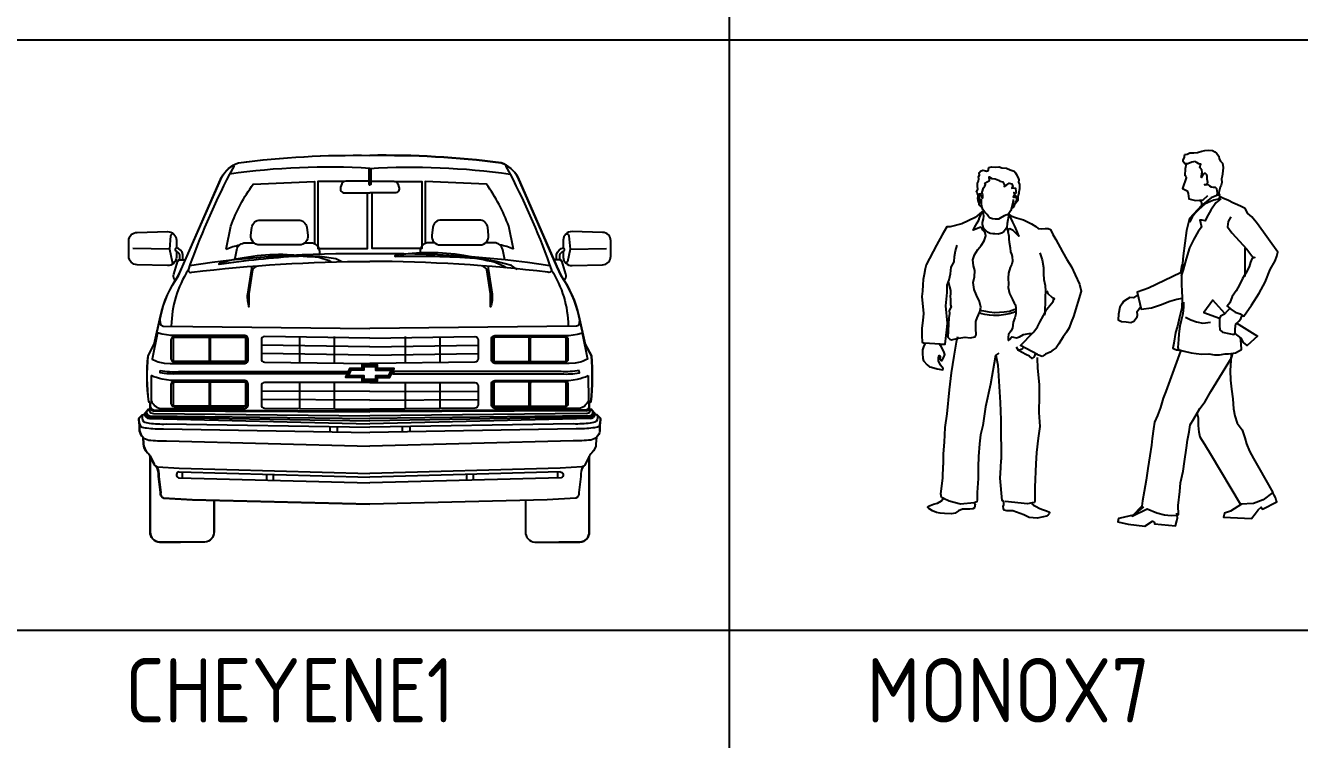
# Model space of a CAD drawing. Header units: millimetres. Extents: x 2198.5 to 2287.8, y 1208.8 to 1298.1.
# Drawn here: x 2272.46 to 2278.4, y 1261.18 to 1264.51 of the extents above; entities that cross this region are included whole.
import ezdxf

# ---------------------------------------------------------------- set-up
doc = ezdxf.new("R2010")
doc.units = ezdxf.units.MM
for name, color, linetype in [('2', 7, 'Continuous'), ('AUTO', 150, 'Continuous'), ('ESCALAS', 204, 'Continuous')]:
    doc.layers.add(name, color=color, linetype=linetype)
doc.styles.add('ARCHQUICK', font='ARCHQUIK.SHX')

# ---------------------------------------------------------------- blocks, each defined once
blk = doc.blocks.new('CHEYENE1')
at = {"layer": 'AUTO'}
for p, q in [((0.8432, 0.9591), (0.8432, 0.8378)), ((1.0046, 0.9591), (1.0046, 0.8358)), ((1.3354, 0.9591), (1.3354, 0.8358)), ((1.4968, 0.9591), (1.4968, 0.8378)), ((1.17, 0.911), (0.6649, 0.919)), ((1.17, 0.911), (1.675, 0.919)), ((1.17, 0.872), (0.6649, 0.88)), ((1.17, 0.872), (1.675, 0.88)), ((0.8432, 0.744), (0.8432, 0.6234)), ((1.0046, 0.744), (1.0046, 0.6218)), ((1.3354, 0.744), (1.3354, 0.6218)), ((1.4968, 0.744), (1.4968, 0.6234)), ((1.17, 0.7025), (0.6649, 0.704)), ((1.17, 0.6615), (0.6649, 0.665)), ((1.17, 0.7025), (1.675, 0.704)), ((1.17, 0.6615), (1.675, 0.665)), ((0.9839, 0.5393), (0.9839, 0.5151)), ((1.0186, 0.5388), (1.0186, 0.5145)), ((1.3214, 0.5388), (1.3214, 0.5145)), ((1.3561, 0.5393), (1.3561, 0.5151)), ((0.2962, 0.3276), (0.2962, 0.3005)), ((0.6888, 0.3167), (0.6888, 0.2895)), ((0.7192, 0.3158), (0.7192, 0.2887)), ((1.6208, 0.3158), (1.6208, 0.2887)), ((1.6511, 0.3167), (1.6511, 0.2895)), ((2.0438, 0.3276), (2.0438, 0.3005))]:
    blk.add_line(p, q, dxfattribs=at)
for points in [[(1.1691, 0.1772), (0.3433, 0.1969), (0.2097, 0.2053, -0.407136), (0.1955, 0.232), (0.1866, 0.3068, 0.147802), (0.1764, 0.3526, -0.256367), (0.1656, 0.3642), (0.1487, 0.396, 0.125131), (0.1344, 0.4174, -0.208745), (0.1155, 0.459), (0.1138, 0.4885, -0.184444), (0.098, 0.5196), (0.098, 0.5511), (0.0959, 0.5516), (0.0949, 0.577), (0.0959, 0.578), (0.0964, 0.5795), (0.1102, 0.5943), (0.1173, 0.5958), (0.1385, 0.6205), (0.1427, 0.6143), (0.1468, 0.6158), (0.1473, 0.6491), (0.1401, 0.6547, -0.05469), (0.137, 0.8686), (0.1652, 0.9228), (0.1956, 1.055, -0.100406), (0.278, 1.2415), (0.2975, 1.2848), (0.4797, 1.7011, -0.187727), (0.5578, 1.7683, -0.036953), (1.1696, 1.8029, -0.036953), (1.7813, 1.7683, -0.187727), (1.8594, 1.7011), (2.0416, 1.2848), (2.0611, 1.2415, -0.100406), (2.1435, 1.055), (2.1739, 0.9228), (2.2021, 0.8686, -0.05469), (2.199, 0.6547), (2.1919, 0.6491), (2.1924, 0.6158), (2.1964, 0.6143), (2.2006, 0.6205), (2.2218, 0.5958), (2.229, 0.5943), (2.2427, 0.5795), (2.2432, 0.578), (2.2442, 0.577), (2.2432, 0.5516), (2.2412, 0.5511), (2.2412, 0.5196, -0.184444), (2.2253, 0.4885), (2.2236, 0.459, -0.208745), (2.2047, 0.4174, 0.125131), (2.1904, 0.396), (2.1735, 0.3642, -0.256367), (2.1627, 0.3526, 0.147802), (2.1525, 0.3068), (2.1436, 0.232, -0.407136), (2.1294, 0.2053), (1.9958, 0.1969), (1.17, 0.1772)], [(0.0988, 0.5196), (0.0988, 0.5511), (0.0968, 0.5516), (0.0958, 0.577), (0.0968, 0.578), (0.0973, 0.5795), (0.111, 0.5943), (0.1181, 0.5958), (0.1394, 0.6205), (0.1436, 0.6143), (0.1476, 0.6158), (0.1481, 0.6491), (0.141, 0.6547, -0.05469), (0.1379, 0.8686), (0.1661, 0.9228), (0.1964, 1.055, -0.100406), (0.2789, 1.2415), (0.2984, 1.2848), (0.4806, 1.7011, -0.187727), (0.5587, 1.7683, -0.036953), (1.1704, 1.8029, -7.455678)], [(2.2412, 0.5196), (2.2412, 0.5511), (2.2432, 0.5516), (2.2442, 0.577), (2.2432, 0.578), (2.2427, 0.5795), (2.229, 0.5943), (2.2218, 0.5958), (2.2006, 0.6205), (2.1964, 0.6143), (2.1924, 0.6158), (2.1919, 0.6491), (2.199, 0.6547, 0.05469), (2.2021, 0.8686), (2.1739, 0.9228), (2.1435, 1.055, 0.100406), (2.0611, 1.2415), (2.0416, 1.2848), (1.8594, 1.7011, 0.187727), (1.7813, 1.7683, 0.036953), (1.1696, 1.8029, 7.455678)], [(1.17, 1.7424, 0.050451), (0.5167, 1.7157, 0.035418), (0.3237, 1.2682, 0.136787), (0.2455, 1.0078, 1.987859)], [(0.534, 1.7542, -0.751298), (0.536, 1.751)], [(1.165, 1.7427), (1.165, 1.6701, 0.414214), (1.17, 1.6651)], [(1.17, 1.7424, -0.050451), (1.8233, 1.7157, -0.035418), (2.0163, 1.2682, -0.136787), (2.0945, 1.0078, -1.987859)], [(1.175, 1.7427), (1.175, 1.6701, -0.414214), (1.17, 1.6651)], [(1.8059, 1.7542, 0.751298), (1.804, 1.751)], [(0.5012, 1.3666), (0.5225, 1.4727, -0.065873), (0.6267, 1.6694), (0.9123, 1.681), (0.9123, 1.3918)], [(1.17, 1.6829), (1.0587, 1.6829, 0.311062), (1.04, 1.67), (1.0343, 1.6551, 0.525481), (1.053, 1.6279), (1.17, 1.6279)], [(1.17, 1.6829), (1.2813, 1.6829, -0.311062), (1.3, 1.67), (1.3057, 1.6551, -0.525481), (1.287, 1.6279), (1.17, 1.6279)], [(1.8387, 1.3666), (1.8175, 1.4727, 0.065873), (1.7133, 1.6694), (1.4276, 1.681), (1.4276, 1.3918)], [(0.0472, 1.333), (0.0472, 1.4044, -0.407192), (0.0863, 1.4444), (0.2281, 1.4478, -0.421271), (0.269, 1.4078), (0.269, 1.3721, -0.422281)], [(0.2546, 1.4373, 0.387183), (0.2424, 1.4274), (0.237, 1.3657), (0.2492, 1.3071, 0.65361), (0.2568, 1.3048, -0.040764)], [(2.2927, 1.333), (2.2927, 1.4044, 0.407192), (2.2537, 1.4444), (2.1119, 1.4478, 0.421271), (2.0709, 1.4078), (2.0709, 1.3721, 0.422281)], [(2.0854, 1.4373, -0.387183), (2.0976, 1.4274), (2.1029, 1.3657), (2.0908, 1.3071, -0.65361), (2.0831, 1.3048, 0.040764)], [(0.2999, 1.3158), (0.2997, 1.3408, 0.303996), (0.2675, 1.3724, 0.305503)], [(0.5012, 1.3666, -0.054626), (0.5638, 1.3856, -1.088774)], [(0.5415, 1.3159), (0.5509, 1.3633, -0.35824), (0.5901, 1.3955), (0.6302, 1.3955, -0.414214)], [(0.8676, 1.3955), (0.8955, 1.3955, -0.414214), (0.9355, 1.3555), (0.9355, 1.3425)], [(1.4724, 1.3955), (1.4445, 1.3955, 0.414214), (1.4045, 1.3555), (1.4045, 1.3425)], [(1.7985, 1.3159), (1.7891, 1.3633, 0.35824), (1.7499, 1.3955), (1.7098, 1.3955, 0.414214)], [(1.8387, 1.3666, 0.054626), (1.7762, 1.3856, 1.088774)], [(2.0401, 1.3158), (2.0402, 1.3408, -0.303996), (2.0725, 1.3724, -0.305503)], [(0.269, 1.3564), (0.269, 1.3291, -0.422281), (0.2279, 1.2892), (0.0861, 1.2931, -0.406192), (0.0472, 1.333)], [(0.2656, 1.2219), (0.2595, 1.2266, -0.237471), (0.2574, 1.2497), (0.2759, 1.3109), (0.2797, 1.3118), (0.2797, 1.3155), (0.3118, 1.3156)], [(0.2849, 1.3154), (0.2848, 1.3389, 0.291687), (0.2647, 1.3576, 0.293439)], [(0.3237, 1.2682, 0.523844), (0.3411, 1.2586, -0.029279), (1.17, 1.3087, 0.440294)], [(1.0399, 1.3073), (1.0111, 1.3213), (0.9377, 1.3312), (0.7848, 1.3401, 0.079722), (0.4683, 1.2989, 0.809853), (0.4683, 1.2953, -0.025698), (0.8372, 1.3339), (0.786, 1.3365, -0.018156), (0.9333, 1.328), (0.9808, 1.3129), (0.988, 1.3073)], [(2.0163, 1.2682, -0.523844), (1.9989, 1.2586, 0.029279), (1.17, 1.3087, -0.440294)], [(1.8565, 1.2718), (1.8298, 1.2893), (1.7582, 1.3085), (1.6077, 1.3368, 0.079722), (1.2885, 1.3361, 0.809853), (1.2881, 1.3325, -0.025698), (1.6589, 1.3239), (1.6084, 1.333, -0.018156), (1.7534, 1.3059), (1.7986, 1.2848), (1.805, 1.2784)], [(2.0744, 1.2219), (2.0805, 1.2266, 0.237471), (2.0826, 1.2497), (2.0641, 1.3109), (2.0603, 1.3118), (2.0603, 1.3155), (2.0281, 1.3156)], [(2.0551, 1.3154), (2.0552, 1.3389, -0.291687), (2.0752, 1.3576, -0.293439)], [(2.0709, 1.3564), (2.0709, 1.3291, 0.422281), (2.112, 1.2892), (2.2538, 1.2931, 0.406192), (2.2927, 1.333)], [(0.617, 1.2861, -0.202829), (0.617, 1.2663), (0.5997, 1.1563, 0.104189), (0.6074, 1.0966, 0.002609), (0.6076, 1.1572), (0.625, 1.269, -0.211275), (0.6468, 1.2884, -0.466171)], [(1.723, 1.2861, 0.202829), (1.7229, 1.2663), (1.7403, 1.1563, -0.104189), (1.7326, 1.0966, -0.002609), (1.7324, 1.1572), (1.7149, 1.269, 0.211275), (1.6932, 1.2884, 0.466171)], [(0.1926, 1.0384), (0.1943, 1.0216, 0.377148), (0.2078, 1.0064), (1.17, 0.9959)], [(2.1474, 1.0384), (2.1457, 1.0216, -0.377148), (2.1322, 1.0064), (1.17, 0.9959)], [(0.1806, 0.9762), (0.1566, 0.8539, 0.095227), (0.2127, 0.8344), (0.2127, 0.8344), (0.2405, 0.8331), (0.5832, 0.8331, 0.470174), (0.6035, 0.8559), (0.6035, 0.9443, 0.473594), (0.5845, 0.9633), (0.2431, 0.9633), (0.2026, 0.9696, -0.060597), (0.1806, 0.9762)], [(1.17, 0.9507), (0.6799, 0.9591, 0.414214), (0.6649, 0.9441), (0.6649, 0.8549, 0.414214), (0.6799, 0.8399), (1.17, 0.8337)], [(1.17, 0.9507), (1.66, 0.9591, -0.414214), (1.675, 0.9441), (1.675, 0.8549, -0.414214), (1.66, 0.8399), (1.17, 0.8337)], [(2.1593, 0.9762), (2.1834, 0.8539, -0.095227), (2.1273, 0.8344), (2.1273, 0.8344), (2.0994, 0.8331), (1.7567, 0.8331, -0.470174), (1.7365, 0.8559), (1.7365, 0.9443, -0.473594), (1.7555, 0.9633), (2.0969, 0.9633), (2.1374, 0.9696, 0.060597), (2.1593, 0.9762)], [(0.1521, 0.7764), (0.1518, 0.6605, 0.256748), (0.1957, 0.6229), (0.1957, 0.6229), (0.2405, 0.6233), (0.5832, 0.6233, 0.470174), (0.6035, 0.6461), (0.6035, 0.7346, 0.473594), (0.5845, 0.7535), (0.2431, 0.7535), (0.2026, 0.7593, -0.024992), (0.1521, 0.7764)], [(2.1879, 0.7764), (2.1881, 0.6605, -0.256748), (2.1443, 0.6229), (2.1443, 0.6229), (2.0994, 0.6233), (1.7567, 0.6233, -0.470174), (1.7365, 0.6461), (1.7365, 0.7346, -0.473594), (1.7555, 0.7535), (2.0969, 0.7535), (2.1374, 0.7593, 0.024992), (2.1879, 0.7764)], [(1.17, 0.744), (0.6799, 0.744, 0.414214), (0.6649, 0.729), (0.6649, 0.6399, 0.414214), (0.6799, 0.6249), (1.17, 0.6203)], [(1.17, 0.744), (1.66, 0.744, -0.414214), (1.675, 0.729), (1.675, 0.6399, -0.414214), (1.66, 0.6249), (1.17, 0.6203)], [(0.1115, 0.5944, 0.239469), (0.1154, 0.5625, 0.479332)], [(2.2285, 0.5944, -0.239469), (2.2245, 0.5625, -0.479332)], [(0.0982, 0.5512, 0.087442), (0.1032, 0.54, 0.479332)], [(0.1032, 0.54, 0.113967), (0.1306, 0.5327, 0.040607), (0.2088, 0.5288), (1.17, 0.5118)], [(0.1154, 0.5625, 0.113967), (0.1428, 0.5552, 0.040607), (0.2211, 0.5512), (1.17, 0.5364)], [(2.2245, 0.5625, -0.113967), (2.1971, 0.5552, -0.040607), (2.1189, 0.5512), (1.17, 0.5364)], [(2.2368, 0.54, -0.113967), (2.2094, 0.5327, -0.040607), (2.1312, 0.5288), (1.17, 0.5118)], [(2.2418, 0.5512, -0.087442), (2.2368, 0.54, -0.479332)], [(0.0988, 0.5196, 0.342243), (0.1404, 0.4763)], [(0.1146, 0.4885), (0.1164, 0.459, 0.208745), (0.1353, 0.4174, -0.125131), (0.1495, 0.396), (0.1664, 0.3642, 0.325998), (0.1814, 0.3518), (0.2827, 0.3453), (1.17, 0.3207)], [(0.1404, 0.4763), (0.1404, 0.4763, 0.036077), (0.223, 0.4724), (1.17, 0.4479)], [(2.2253, 0.4885), (2.2236, 0.459, -0.208745), (2.2047, 0.4174, 0.125131), (2.1904, 0.396), (2.1735, 0.3642, -0.325998), (2.1586, 0.3518), (2.0572, 0.3453), (1.17, 0.3207)], [(2.1996, 0.4763), (2.1996, 0.4763, -0.036077), (2.117, 0.4724), (1.17, 0.4479)], [(2.2412, 0.5196, -0.342243), (2.1996, 0.4763)], [(0.444, 0.1945), (0.444, 0.0486, -0.392385), (0.4006, -0.0002), (0.2879, -0.0002), (0.1903, -0.0002, -0.392385), (0.1468, 0.0486), (0.1468, 0.4006)], [(0.1477, 0.4006), (0.1477, 0.0486, 0.392385), (0.1911, -0.0002), (0.2888, -0.0002)], [(1.8951, 0.1945), (1.8951, 0.0486, 0.392385), (1.9385, -0.0002), (2.0512, -0.0002), (2.1489, -0.0002, 0.392385), (2.1923, 0.0486), (2.1923, 0.4006)], [(2.1923, 0.4006), (2.1923, 0.0486, -0.392385), (2.1489, -0.0002), (2.0512, -0.0002)], [(0.1768, 0.3535, -0.150975), (0.1875, 0.3068), (0.1964, 0.232, 0.407136), (0.2105, 0.2053), (0.3441, 0.1969), (1.17, 0.1772)], [(0.2827, 0.328, 0.866422), (0.2792, 0.3009, 0.654306)], [(2.1632, 0.3535, 0.150975), (2.1525, 0.3068), (2.1436, 0.232, -0.407136), (2.1294, 0.2053), (1.9958, 0.1969), (1.17, 0.1772)], [(2.0572, 0.328, -0.866422), (2.0608, 0.3009, -0.654306)], [(0.4449, 0.1945), (0.4449, 0.0486, -0.392385), (0.4015, -0.0002), (0.2888, -0.0002)], [(1.8951, 0.1945), (1.8951, 0.0486, 0.392385), (1.9385, -0.0002), (2.0512, -0.0002)]]:
    blk.add_lwpolyline(points, format="xyb", dxfattribs=at)
for points in [[(0.536, 1.751), (0.5167, 1.7157)], [(1.804, 1.751), (1.8233, 1.7157)], [(1.0502, 1.681), (0.9278, 1.681), (0.9278, 1.3685), (1.1594, 1.3685), (1.1594, 1.6279)], [(1.2897, 1.681), (1.4122, 1.681), (1.4122, 1.3685), (1.1806, 1.3685), (1.1806, 1.6279)], [(0.237, 1.3657), (0.0671, 1.3688)], [(2.1029, 1.3657), (2.2729, 1.3688)], [(1.17, 0.8266), (1.1334, 0.8266), (1.1334, 0.8099), (1.076, 0.8099), (1.0571, 0.7687), (1.1334, 0.7687), (1.1334, 0.7517), (1.17, 0.7517)], [(1.17, 0.8216), (1.1384, 0.8216), (1.1384, 0.8049), (1.0792, 0.8049), (1.0649, 0.7737), (1.1384, 0.7737), (1.1384, 0.7567), (1.17, 0.7567)], [(1.17, 0.8181), (1.1419, 0.8181), (1.1419, 0.8014), (1.0814, 0.8014), (1.0704, 0.7772), (1.1419, 0.7772), (1.1419, 0.7602), (1.17, 0.7602)], [(1.17, 0.7517), (1.2066, 0.7517), (1.2066, 0.7684), (1.264, 0.7684), (1.2828, 0.8096), (1.2066, 0.8096), (1.2066, 0.8266), (1.17, 0.8266)], [(1.17, 0.7567), (1.2016, 0.7567), (1.2016, 0.7734), (1.2608, 0.7734), (1.275, 0.8046), (1.2016, 0.8046), (1.2016, 0.8216), (1.17, 0.8216)], [(1.17, 0.7602), (1.1981, 0.7602), (1.1981, 0.7769), (1.2585, 0.7769), (1.2696, 0.8011), (1.1981, 0.8011), (1.1981, 0.8181), (1.17, 0.8181)], [(0.1628, 0.6175), (0.1628, 0.6175), (1.17, 0.6124)], [(0.1628, 0.6132), (0.1628, 0.6132), (1.17, 0.6081)], [(0.1628, 0.6007), (0.1628, 0.6007), (1.17, 0.589)], [(2.1772, 0.6175), (2.1772, 0.6175), (1.17, 0.6124)], [(2.1772, 0.6132), (2.1772, 0.6132), (1.17, 0.6081)], [(2.1772, 0.6007), (2.1772, 0.6007), (1.17, 0.589)], [(0.1439, 0.5762), (0.1439, 0.5762), (1.17, 0.5516)], [(0.1445, 0.5829), (0.1445, 0.5829), (1.17, 0.5652)], [(0.1457, 0.5899), (0.1457, 0.5899), (1.17, 0.5765)], [(2.1942, 0.5899), (2.1942, 0.5899), (1.17, 0.5765)], [(2.1955, 0.5829), (2.1955, 0.5829), (1.17, 0.5652)], [(2.1961, 0.5762), (2.1961, 0.5762), (1.17, 0.5516)], [(0.2792, 0.3009), (0.2792, 0.3009), (0.2792, 0.3009), (0.2792, 0.3009), (0.2792, 0.3009), (0.2792, 0.3009), (0.2792, 0.3009), (1.17, 0.2762)], [(0.2827, 0.328), (0.2827, 0.328), (0.2827, 0.328), (0.2827, 0.328), (0.2827, 0.328), (0.2827, 0.328), (0.2827, 0.328), (1.17, 0.3033)], [(2.0572, 0.328), (2.0572, 0.328), (2.0572, 0.328), (2.0572, 0.328), (2.0572, 0.328), (2.0572, 0.328), (2.0572, 0.328), (1.17, 0.3033)], [(2.0608, 0.3009), (2.0608, 0.3009), (2.0608, 0.3009), (2.0608, 0.3009), (2.0608, 0.3009), (2.0608, 0.3009), (2.0608, 0.3009), (1.17, 0.2762)]]:
    blk.add_lwpolyline(points, dxfattribs=at)
for points in [[(0.6165, 1.4305), (0.6206, 1.4662, -0.380569), (0.6604, 1.5016), (0.8368, 1.5016, -0.375877), (0.8764, 1.4669), (0.8812, 1.4312, -0.453618), (0.8416, 1.3859), (0.6562, 1.3859, -0.448678)], [(1.7235, 1.4305), (1.7193, 1.4662, 0.380569), (1.6796, 1.5016), (1.5032, 1.5016, 0.375877), (1.4635, 1.4669), (1.4588, 1.4312, 0.453618), (1.4984, 1.3859), (1.6838, 1.3859, 0.448678)], [(0.2456, 0.8544), (0.2456, 0.9432, -0.414214), (0.2606, 0.9582), (0.5834, 0.9582, -0.414214), (0.5984, 0.9432), (0.5984, 0.8544, -0.414214), (0.5834, 0.8394), (0.2606, 0.8394, -0.414214)], [(0.2558, 0.8478), (0.2558, 0.9499, -0.414214), (0.2615, 0.9556), (0.4165, 0.9556, -0.414214), (0.4223, 0.9499), (0.4223, 0.8478, -0.414214), (0.4165, 0.842), (0.2615, 0.842, -0.414214)], [(0.4277, 0.8478), (0.4277, 0.9499, -0.414214), (0.4335, 0.9556), (0.586, 0.9556, -0.414214), (0.5917, 0.9499), (0.5917, 0.8478, -0.414214), (0.586, 0.842), (0.4335, 0.842, -0.414214)], [(2.0944, 0.8544), (2.0944, 0.9432, 0.414214), (2.0794, 0.9582), (1.7566, 0.9582, 0.414214), (1.7416, 0.9432), (1.7416, 0.8544, 0.414214), (1.7566, 0.8394), (2.0794, 0.8394, 0.414214)], [(1.9122, 0.8478), (1.9122, 0.9499, 0.414214), (1.9065, 0.9556), (1.754, 0.9556, 0.414214), (1.7483, 0.9499), (1.7483, 0.8478, 0.414214), (1.754, 0.842), (1.9065, 0.842, 0.414214)], [(2.0842, 0.8478), (2.0842, 0.9499, 0.414214), (2.0785, 0.9556), (1.9235, 0.9556, 0.414214), (1.9177, 0.9499), (1.9177, 0.8478, 0.414214), (1.9235, 0.842), (2.0785, 0.842, 0.414214)], [(0.1941, 0.8007, 0.062316), (0.2794, 0.7952), (1.0626, 0.7952), (1.0577, 0.7845), (0.2767, 0.7845, -0.053843), (0.1939, 0.7895)], [(2.1459, 0.8007, -0.062316), (2.0606, 0.7952), (1.2828, 0.7952), (1.2774, 0.7845), (2.0633, 0.7845, 0.053843), (2.146, 0.7895)], [(0.2456, 0.6459), (0.2456, 0.7347, -0.414214), (0.2606, 0.7497), (0.5834, 0.7497, -0.414214), (0.5984, 0.7347), (0.5984, 0.6459, -0.414214), (0.5834, 0.6309), (0.2606, 0.6309, -0.414214)], [(0.2558, 0.6393), (0.2558, 0.7414, -0.414214), (0.2615, 0.7471), (0.4165, 0.7471, -0.414214), (0.4223, 0.7414), (0.4223, 0.6393, -0.414214), (0.4165, 0.6335), (0.2615, 0.6335, -0.414214)], [(0.4277, 0.6393), (0.4277, 0.7414, -0.414214), (0.4335, 0.7471), (0.586, 0.7471, -0.414214), (0.5917, 0.7414), (0.5917, 0.6393, -0.414214), (0.586, 0.6335), (0.4335, 0.6335, -0.414214)], [(2.0944, 0.6459), (2.0944, 0.7347, 0.414214), (2.0794, 0.7497), (1.7566, 0.7497, 0.414214), (1.7416, 0.7347), (1.7416, 0.6459, 0.414214), (1.7566, 0.6309), (2.0794, 0.6309, 0.414214)], [(1.9122, 0.6393), (1.9122, 0.7414, 0.414214), (1.9065, 0.7471), (1.754, 0.7471, 0.414214), (1.7483, 0.7414), (1.7483, 0.6393, 0.414214), (1.754, 0.6335), (1.9065, 0.6335, 0.414214)], [(2.0842, 0.6393), (2.0842, 0.7414, 0.414214), (2.0785, 0.7471), (1.9235, 0.7471, 0.414214), (1.9177, 0.7414), (1.9177, 0.6393, 0.414214), (1.9235, 0.6335), (2.0785, 0.6335, 0.414214)]]:
    blk.add_lwpolyline(points, format="xyb", close=True, dxfattribs=at)
for centre, radius, start, end in [((0.2729, 1.3637), 0.0102, 121.98092, 216.85104), ((2.0671, 1.3637), 0.0102, 323.14896, 58.01908), ((1.0811, -3.7466), 5.0912, 88.99945, 98.47191), ((1.2589, -3.7466), 5.0912, 81.52809, 91.00055), ((0.1451, 0.6012), 0.0251, 186.92898, 267.17611), ((0.1471, 0.6051), 0.0223, 183.88547, 263.14837), ((0.1476, 0.607), 0.0172, 167.2434, 263.86825), ((0.1537, 0.6122), 0.00981, 164.66842, 252.24915), ((0.1614, 0.6271), 0.014, 194.6186, 275.72998), ((0.1657, 0.6352), 0.0179, 189.91213, 260.53443), ((0.18, 0.7326), 0.133, 257.2794, 262.56771), ((2.1742, 0.6352), 0.0179, 279.46557, 350.08787), ((2.1786, 0.6271), 0.014, 264.27002, 345.3814), ((2.16, 0.7326), 0.133, 277.43229, 282.7206), ((2.1863, 0.6122), 0.00981, 287.75085, 15.33158), ((2.1924, 0.607), 0.0172, 276.13175, 12.7566), ((2.1928, 0.6051), 0.0223, 276.85163, 356.11453), ((2.1949, 0.6012), 0.0251, 272.82389, 353.07102)]:
    blk.add_arc(centre, radius, start, end, dxfattribs=at)
blk = doc.blocks.new('MIN')
at = {"layer": 'ESCALAS', "color": 206}
for points in [[(0.3367, 1.7872), (0.3335, 1.8063), (0.3209, 1.8087), (0.3019, 1.8071), (0.2885, 1.8095), (0.2758, 1.8048), (0.275, 1.8032), (0.2553, 1.8024), (0.2395, 1.7937), (0.2229, 1.7866), (0.2166, 1.7787), (0.2118, 1.7692), (0.2039, 1.7471), (0.2015, 1.7416), (0.2031, 1.7297), (0.1984, 1.7187), (0.1992, 1.7092), (0.1992, 1.6958), (0.2015, 1.6784), (0.2015, 1.6729), (0.2015, 1.6729), (0.2042, 1.6639), (0.2057, 1.6545)], [(0.3874, 1.6783), (0.3817, 1.6934), (0.3833, 1.71), (0.3833, 1.7242), (0.3785, 1.7353), (0.3777, 1.7471), (0.3785, 1.7582), (0.3738, 1.7661), (0.3754, 1.774), (0.3746, 1.7795), (0.369, 1.7866), (0.3588, 1.7913), (0.3485, 1.7882), (0.343, 1.7866), (0.3398, 1.7882), (0.339, 1.789), (0.3382, 1.7882), (0.3367, 1.7874)], [(0.3367, 1.7872), (0.3368, 1.7875)], [(0.363, 1.679), (0.3572, 1.7005), (0.3501, 1.7092), (0.3477, 1.7179), (0.3509, 1.7258), (0.3297, 1.7393), (0.3319, 1.7582), (0.3201, 1.7487), (0.3058, 1.748), (0.2912, 1.7412), (0.2851, 1.736), (0.2718, 1.7321), (0.2641, 1.7143), (0.2667, 1.7085), (0.255, 1.7172), (0.2443, 1.7256), (0.2324, 1.7217), (0.2275, 1.7077), (0.2331, 1.6997), (0.225, 1.7006), (0.2162, 1.6993), (0.2153, 1.6821), (0.2134, 1.6757), (0.2186, 1.6699), (0.2244, 1.6772), (0.2218, 1.671), (0.2212, 1.6656), (0.2238, 1.6618), (0.2267, 1.6539), (0.2267, 1.6539), (0.2267, 1.6539), (0.2267, 1.6539), (0.2267, 1.6539)], [(0.3645, 1.6579), (0.3634, 1.6497), (0.3598, 1.6502), (0.36, 1.6624), (0.3613, 1.6689), (0.3622, 1.6763), (0.363, 1.679)], [(0.3874, 1.6783), (0.3836, 1.6712), (0.3804, 1.6631), (0.3807, 1.6586), (0.3826, 1.6485), (0.382, 1.6356), (0.3791, 1.6259), (0.3766, 1.623), (0.3769, 1.6168), (0.3722, 1.6097), (0.3619, 1.5979)], [(0.2057, 1.6545), (0.2063, 1.6389), (0.2063, 1.6358), (0.2087, 1.6303), (0.2142, 1.6247), (0.2166, 1.62), (0.2221, 1.6113), (0.2221, 1.6066), (0.2252, 1.601), (0.23, 1.5987), (0.2316, 1.5987), (0.2331, 1.5995)], [(0.2135, 1.6587), (0.2142, 1.6579), (0.2134, 1.6492), (0.211, 1.6374), (0.2166, 1.6303), (0.2173, 1.6247), (0.2189, 1.6176), (0.2221, 1.6145), (0.226, 1.6152), (0.2292, 1.6168)], [(0.2142, 1.6579), (0.2142, 1.6579), (0.2134, 1.6587), (0.2193, 1.6595), (0.2225, 1.6513), (0.2267, 1.6539)], [(0.2266, 1.6411), (0.2272, 1.6347), (0.2292, 1.6168), (0.2365, 1.5842), (0.2453, 1.5693), (0.2541, 1.5622), (0.2667, 1.5561), (0.2829, 1.5445), (0.2908, 1.5387), (0.3058, 1.5394), (0.3177, 1.541), (0.3308, 1.5468), (0.334, 1.5527), (0.3408, 1.5634), (0.3514, 1.5763), (0.3598, 1.5899), (0.364, 1.6045), (0.3652, 1.6226), (0.3651, 1.6426), (0.3651, 1.6426), (0.3651, 1.6426)], [(0.3645, 1.6579), (0.3698, 1.6697), (0.3754, 1.6689), (0.3754, 1.6618), (0.3738, 1.6563), (0.3754, 1.6508), (0.3738, 1.6421), (0.3738, 1.6358), (0.3754, 1.6287), (0.369, 1.6231), (0.365, 1.6191)], [(0.245, 1.5654), (0.2363, 1.5573), (0.2124, 1.5456), (0.1813, 1.5362), (0.1606, 1.5235), (0.1461, 1.516), (0.1274, 1.5024), (0.1174, 1.4917), (0.1025, 1.4904), (0.0873, 1.491), (0.0737, 1.4909), (0.063, 1.4861), (0.053, 1.4608), (0.0405, 1.4339), (0.0102, 1.3711), (-0.0082, 1.3316), (-0.0281, 1.293), (-0.0449, 1.2522), (-0.0638, 1.2043), (-0.0715, 1.1687), (-0.0379, 1.0381), (-0.0275, 1.008), (-0.0181, 0.9786), (-0.0073, 0.9566), (0.0082, 0.9327), (0.0177, 0.9139), (0.0261, 0.8971), (0.0378, 0.8761), (0.0514, 0.8652), (0.0647, 0.8532), (0.085, 0.8439), (0.0994, 0.8313)], [(0.245, 1.5667), (0.2506, 1.5363), (0.2532, 1.5166), (0.2539, 1.4968), (0.2507, 1.4755), (0.2462, 1.4525), (0.245, 1.4357), (0.2437, 1.4208), (0.2392, 1.3923), (0.2377, 1.3719), (0.2335, 1.3586), (0.2312, 1.3467), (0.23, 1.323), (0.2329, 1.3078), (0.2401, 1.2907), (0.2466, 1.2606), (0.2483, 1.2354), (0.2464, 1.204), (0.2487, 1.1872), (0.2423, 1.1561), (0.2298, 1.126), (0.2224, 1.1059), (0.2166, 1.0975), (0.2153, 1.0784), (0.2154, 1.0516), (0.2196, 1.0302), (0.2271, 1.0079), (0.2301, 0.9781), (0.2366, 0.9626), (0.247, 0.9442), (0.2486, 0.9313), (0.2487, 0.9199), (0.2471, 0.9148), (0.2428, 0.9196), (0.2318, 0.9332), (0.2127, 0.928), (0.1995, 0.9325), (0.1816, 0.9447), (0.157, 0.9505), (0.1464, 0.9498)], [(0.245, 1.5667), (0.2399, 1.5505), (0.2292, 1.5233), (0.2202, 1.5026), (0.2128, 1.4796), (0.2067, 1.4624), (0.2025, 1.4514), (0.2138, 1.4663), (0.2261, 1.4809), (0.2406, 1.4894), (0.2452, 1.4874), (0.2481, 1.4829), (0.2497, 1.47)], [(0.5106, 1.2158), (0.5016, 1.1709), (0.5016, 1.1549), (0.5026, 1.143), (0.5006, 1.125), (0.5016, 1.0981), (0.4976, 1.0881), (0.5076, 1.0682), (0.5056, 1.0532), (0.5086, 1.0303), (0.513, 0.9318), (0.5039, 0.9208), (0.4965, 0.9176), (0.4667, 0.9262), (0.4366, 0.9307), (0.4153, 0.9281), (0.3926, 0.9326), (0.3881, 0.9426), (0.3899, 0.9759), (0.3902, 1.0125), (0.3843, 1.0312), (0.3726, 1.061), (0.368, 1.0862), (0.3741, 1.1156), (0.3879, 1.1474), (0.3976, 1.1762), (0.4011, 1.2131), (0.3965, 1.2419), (0.3938, 1.2745), (0.4002, 1.2982), (0.4037, 1.3299), (0.3966, 1.3548), (0.381, 1.3839), (0.367, 1.4033), (0.353, 1.4278), (0.3465, 1.4534), (0.3491, 1.4682), (0.3536, 1.4848), (0.3616, 1.5123), (0.3603, 1.5226), (0.3564, 1.5404), (0.3557, 1.555), (0.356, 1.5676), (0.3589, 1.5789)], [(0.3498, 1.4711), (0.36, 1.482), (0.3638, 1.4941), (0.3677, 1.4979), (0.4023, 1.482), (0.3902, 1.5084), (0.3836, 1.5204), (0.377, 1.5342), (0.3743, 1.5468), (0.3621, 1.5773), (0.3621, 1.5773)], [(0.3572, 1.5841), (0.3932, 1.5479), (0.4519, 1.5154), (0.502, 1.4993), (0.5086, 1.5003), (0.5176, 1.5005), (0.5176, 1.5005), (0.5176, 1.5005), (0.538, 1.4595), (0.5617, 1.4058), (0.6072, 1.3037), (0.6121, 1.2833), (0.6167, 1.2545), (0.62, 1.2289), (0.6217, 1.2018), (0.6237, 1.1685), (0.626, 1.1403), (0.6189, 1.0528), (0.6228, 1.0166), (0.6262, 0.9771), (0.6269, 0.9396), (0.6251, 0.9061), (0.6157, 0.8999), (0.6125, 0.8954), (0.6127, 0.8965), (0.6186, 0.881), (0.6238, 0.8665), (0.6242, 0.8496), (0.6216, 0.8218), (0.6188, 0.8085), (0.6039, 0.7878), (0.5936, 0.7777), (0.5836, 0.7761), (0.56, 0.7676), (0.5341, 0.7627), (0.5331, 0.7705), (0.5444, 0.7873), (0.5531, 0.8087), (0.5537, 0.8252), (0.5508, 0.8359), (0.5456, 0.8333), (0.5462, 0.8271), (0.5479, 0.8216), (0.5424, 0.811), (0.5398, 0.8097), (0.5359, 0.8158), (0.5304, 0.8284), (0.5252, 0.8417), (0.53, 0.8575), (0.5358, 0.8701), (0.5435, 0.888), (0.5471, 0.8904), (0.5468, 0.8956), (0.5241, 0.8949), (0.5155, 0.9837), (0.5142, 1.0031), (0.5219, 1.0925), (0.5186, 1.1268), (0.516, 1.1608), (0.516, 1.1608), (0.516, 1.1608), (0.516, 1.1608), (0.516, 1.1608), (0.5163, 1.1991), (0.5072, 1.2266), (0.5013, 1.2576), (0.498, 1.2913), (0.4853, 1.3187), (0.4842, 1.3472), (0.4797, 1.376), (0.4725, 1.4051)], [(0.2539, 1.4968), (0.2604, 1.4868), (0.2675, 1.4765), (0.2779, 1.4671), (0.2925, 1.4613)], [(0.2925, 1.4613), (0.3064, 1.4636), (0.3148, 1.463), (0.3267, 1.4653), (0.3384, 1.4731), (0.3503, 1.4854), (0.3561, 1.4938)], [(0.1102, 1.3665), (0.1002, 1.3305), (0.0932, 1.2904), (0.0933, 1.2584), (0.0924, 1.2279), (0.0869, 1.1982), (0.0857, 1.1687), (0.0864, 1.1403), (0.0862, 1.1072), (0.0885, 1.0749), (0.0882, 1.0545), (0.0892, 1.0445)], [(0.1197, 0.8417), (0.1943, 0.8881), (0.1392, 0.955), (0.1324, 0.9663), (0.1201, 0.985), (0.1097, 1.008), (0.0934, 1.0435), (0.0794, 1.0749), (0.0603, 1.1023), (0.0519, 1.1149), (0.0486, 1.1263), (0.0463, 1.1292), (0.055, 1.1337), (0.0728, 1.1551), (0.0783, 1.1697)], [(0.2141, 1.0629), (0.2286, 1.0571), (0.2438, 1.0516), (0.2607, 1.0484), (0.2882, 1.0436), (0.3125, 1.0421), (0.3309, 1.0447), (0.3513, 1.0483), (0.3642, 1.0522), (0.3739, 1.0555)], [(0.2153, 1.0771), (0.2199, 1.0745), (0.2425, 1.0639), (0.2658, 1.0601), (0.2865, 1.0575), (0.3069, 1.0563), (0.3312, 1.0602), (0.347, 1.0628), (0.3642, 1.0677), (0.37, 1.0729)], [(0.4709, 0.9334), (0.4768, 0.9059), (0.487, 0.8341), (0.4988, 0.7477), (0.5064, 0.6591), (0.5171, 0.5352), (0.5256, 0.4656), (0.5294, 0.3896), (0.5327, 0.3307), (0.5335, 0.2719), (0.5335, 0.2719)], [(0.5468, 0.8956), (0.6157, 0.8999)], [(0.0994, 0.8313), (0.1269, 0.8443), (0.1307, 0.8446), (0.1337, 0.8353), (0.1359, 0.8278), (0.1405, 0.8239), (0.1431, 0.8217), (0.1553, 0.8334), (0.1709, 0.8412), (0.1873, 0.8528), (0.2028, 0.8632), (0.2115, 0.8791)], [(0.1794, 0.8789), (0.1855, 0.8729), (0.1923, 0.8677), (0.1991, 0.8645), (0.2036, 0.8619)], [(0.3029, 0.8392), (0.2939, 0.7861), (0.2833, 0.5952), (0.2806, 0.5059), (0.2805, 0.4318), (0.2797, 0.3538), (0.2796, 0.299), (0.2796, 0.299)], [(0.3038, 0.8363), (0.3009, 0.8376), (0.2883, 0.8489)], [(0.1217, 0.8271), (0.1217, 0.8229), (0.1196, 0.7715), (0.113, 0.6873), (0.1131, 0.6294), (0.1139, 0.5434), (0.1102, 0.4706), (0.1171, 0.4111), (0.125, 0.3363), (0.1273, 0.278), (0.1273, 0.278)], [(0.3038, 0.8363), (0.3252, 0.6898), (0.3475, 0.5714), (0.36, 0.476), (0.3691, 0.4281), (0.3741, 0.3818), (0.3778, 0.3162), (0.3792, 0.2634), (0.3804, 0.2022)], [(0.1273, 0.278), (0.1321, 0.1584), (0.1315, 0.1099), (0.1321, 0.0857), (0.1326, 0.0789), (0.1441, 0.0771), (0.1431, 0.0708), (0.1374, 0.0651), (0.1254, 0.0588), (0.1125, 0.05), (0.1026, 0.0447), (0.0807, 0.0364), (0.0676, 0.0296), (0.0691, 0.0202), (0.0733, 0.0155), (0.0733, 0.0155), (0.0804, 0.0084), (0.0934, 0.0051), (0.1223, -0.0013), (0.1571, 0.0018), (0.1684, 0.0084), (0.1793, 0.0155), (0.1962, 0.023), (0.2118, 0.0291), (0.2287, 0.0362), (0.2537, 0.0367), (0.2655, 0.039), (0.2697, 0.0484), (0.27, 0.0576), (0.2673, 0.0671), (0.2673, 0.0671), (0.2678, 0.0847), (0.2754, 0.0885), (0.2839, 0.2038), (0.2811, 0.2573), (0.2796, 0.299)], [(0.3804, 0.2022), (0.3804, 0.2022), (0.3804, 0.2022), (0.3804, 0.2022), (0.3848, 0.1301), (0.3838, 0.1071), (0.3843, 0.0929), (0.3851, 0.0825), (0.3897, 0.08), (0.3967, 0.0776), (0.3951, 0.0779), (0.3897, 0.08), (0.3967, 0.0776), (0.3935, 0.0697), (0.3954, 0.051), (0.4039, 0.0462), (0.4161, 0.0455), (0.4253, 0.0455), (0.4485, 0.0444), (0.4661, 0.0367), (0.4801, 0.0249), (0.4973, 0.0206), (0.5277, 0.022), (0.5462, 0.0238), (0.5626, 0.027), (0.5793, 0.0369), (0.5954, 0.0475), (0.602, 0.0556), (0.5971, 0.0608), (0.5753, 0.0698), (0.5578, 0.0751), (0.5401, 0.0869), (0.5325, 0.0997), (0.5325, 0.0997), (0.5305, 0.1), (0.5305, 0.1), (0.5305, 0.1), (0.5305, 0.1), (0.5408, 0.104), (0.5434, 0.1231), (0.5344, 0.2036), (0.5335, 0.2719), (0.5335, 0.2719)], [(0.1441, 0.0771), (0.1633, 0.0724), (0.2612, 0.0837)], [(0.3967, 0.0776), (0.4571, 0.0699), (0.5066, 0.0864), (0.5321, 0.0996)]]:
    blk.add_lwpolyline(points, dxfattribs=at)
blk = doc.blocks.new('MONOX9')
at = {"layer": 'ESCALAS', "color": 214, "xscale": -1.063876876863686, "yscale": 0.9042953453341335, "zscale": 1.063876876863686}
blk.add_blockref('MIN', (0.7689, -0.0163), dxfattribs=at)
blk = doc.blocks.new('MONOX7')
at = {"layer": 'ESCALAS'}
blk.add_lwpolyline([(0.6198, 1.5444), (0.6204, 1.5534), (0.6174, 1.5721), (0.6119, 1.5793), (0.6017, 1.5787), (0.5927, 1.5799), (0.586, 1.5859), (0.5812, 1.5901), (0.5758, 1.5913), (0.5686, 1.5925), (0.5625, 1.5919), (0.5607, 1.5937), (0.5637, 1.5913), (0.571, 1.5937), (0.5764, 1.6027), (0.5752, 1.6099), (0.5727, 1.6184), (0.5727, 1.6304), (0.5715, 1.6388), (0.5655, 1.6436), (0.5588, 1.6436), (0.5534, 1.6394), (0.5498, 1.6316), (0.5474, 1.6256), (0.545, 1.6268), (0.5462, 1.6334), (0.5474, 1.643), (0.5498, 1.6508), (0.5486, 1.6605), (0.5432, 1.6659), (0.5389, 1.6725), (0.5407, 1.6803), (0.5431, 1.687), (0.5341, 1.6894), (0.5214, 1.6978), (0.5166, 1.7008), (0.501, 1.6965), (0.4823, 1.6887), (0.4685, 1.6899), (0.4606, 1.7001), (0.4618, 1.7079), (0.4666, 1.7182), (0.4672, 1.7254), (0.4696, 1.7326), (0.4792, 1.735), (0.4925, 1.7405), (0.5111, 1.7411), (0.5274, 1.7417), (0.5478, 1.7478), (0.5623, 1.7514), (0.5803, 1.7533), (0.5984, 1.7509), (0.6087, 1.7455), (0.6159, 1.7389), (0.6268, 1.7256), (0.6292, 1.7124), (0.6346, 1.7022), (0.6437, 1.6919), (0.6473, 1.6727), (0.6461, 1.6546), (0.6426, 1.6323), (0.6396, 1.6197), (0.6414, 1.6016), (0.6384, 1.5902), (0.633, 1.5805), (0.6282, 1.5619), (0.6258, 1.5492)], close=True, dxfattribs=at)
for points in [[(0.4745, 1.6875), (0.4709, 1.6658), (0.4691, 1.6357), (0.4734, 1.6321), (0.4752, 1.6236), (0.4584, 1.5748), (0.4608, 1.573), (0.4801, 1.564), (0.4849, 1.5508), (0.4874, 1.5255), (0.5181, 1.5177), (0.5536, 1.522), (0.5753, 1.5413)], [(0.6337, 1.5474), (0.5915, 1.5305), (0.547, 1.4949), (0.4899, 1.4346), (0.4762, 1.3786), (0.4613, 1.2611), (0.4542, 1.1889), (0.453, 1.1829), (0.4531, 1.1251), (0.4544, 1.098), (0.4562, 1.0655), (0.4545, 1.0179), (0.4443, 0.9745), (0.4342, 0.933), (0.4258, 0.9028), (0.4174, 0.8535), (0.4126, 0.8306), (0.4199, 0.8276), (0.4307, 0.8228), (0.441, 0.8228), (0.447, 0.818), (0.4494, 0.8162), (0.3805, 0.6288), (0.3679, 0.5969), (0.3553, 0.5535), (0.3421, 0.5162), (0.3277, 0.4848), (0.3223, 0.4547), (0.317, 0.4095), (0.314, 0.3776), (0.3063, 0.3282), (0.2973, 0.2692), (0.2884, 0.2144), (0.2795, 0.1614), (0.2717, 0.1187), (0.2687, 0.094), (0.223, 0.0475), (0.2934, 0.0814), (0.3392, 0.0628), (0.3742, 0.0538), (0.4049, 0.0502), (0.432, 0.0515), (0.4392, 0.0551), (0.4385, 0.0972), (0.445, 0.1617), (0.4486, 0.2026), (0.4605, 0.2562), (0.4677, 0.3026), (0.476, 0.3652), (0.4808, 0.4008), (0.4891, 0.4399), (0.4933, 0.473), (0.5107, 0.5014), (0.5395, 0.5484), (0.563, 0.5821), (0.59, 0.6285), (0.6855, 0.7852), (0.6921, 0.8045)], [(0.6295, 1.5462), (0.6301, 1.5312), (0.6253, 1.5251), (0.6042, 1.5197), (0.5892, 1.5142), (0.5639, 1.5028), (0.5477, 1.4895), (0.5332, 1.4744), (0.5176, 1.4587), (0.5038, 1.4412), (0.4906, 1.4177)], [(0.6826, 1.4421), (0.6706, 1.421), (0.6676, 1.3964), (0.6875, 1.3675), (0.7575, 1.2911), (0.7816, 1.2611), (0.7865, 1.2544), (0.7949, 1.2521), (0.7823, 1.2496), (0.7751, 1.2309), (0.7679, 1.2087), (0.7529, 1.1797), (0.7373, 1.155), (0.7235, 1.1249), (0.7078, 1.0978), (0.6898, 1.0713), (0.6778, 1.0417), (0.6658, 1.0255), (0.67, 1.0231), (0.6839, 1.0122), (0.7038, 0.9972), (0.7267, 0.99), (0.7375, 0.9828), (0.7442, 0.9798), (0.779, 1.0305), (0.8144, 1.0859), (0.8433, 1.1383), (0.866, 1.1974), (0.8889, 1.2378), (0.8972, 1.2588), (0.902, 1.2769), (0.8079, 1.4092), (0.7807, 1.4429), (0.7627, 1.4585), (0.7494, 1.4808), (0.7289, 1.4916), (0.7036, 1.503), (0.6921, 1.5078), (0.6728, 1.518), (0.6457, 1.5294), (0.6337, 1.5354), (0.6252, 1.5462)], [(0.6373, 1.5258), (0.6139, 1.5083), (0.5898, 1.4739), (0.5712, 1.4408), (0.5634, 1.4233), (0.5496, 1.4275), (0.5393, 1.4269), (0.5442, 1.41), (0.5472, 1.3937), (0.5304, 1.3732), (0.5106, 1.3389), (0.4902, 1.2979), (0.4752, 1.2467), (0.4608, 1.1955), (0.4524, 1.1678)], [(0.5477, 1.4931), (0.5482, 1.5039), (0.5464, 1.5118), (0.541, 1.5172)], [(0.7479, 1.2977), (0.7481, 1.1647)], [(0.4554, 1.2202), (0.4488, 1.181), (0.3002, 1.1098), (0.2472, 1.0916), (0.2654, 1.0122), (0.3136, 1.0177), (0.3563, 1.0322), (0.3984, 1.0497), (0.4315, 1.0588), (0.4574, 1.0637)], [(0.2461, 1.076), (0.2292, 1.0645), (0.2124, 1.0657), (0.2009, 1.0584), (0.1835, 1.0476), (0.1781, 1.0391), (0.1667, 1.0216), (0.1601, 0.9879), (0.1589, 0.962), (0.1746, 0.9542), (0.1951, 0.953), (0.2168, 0.9495), (0.2312, 0.9561), (0.2462, 0.976), (0.2492, 0.9844), (0.2468, 1.0007), (0.2618, 1.023)], [(0.4623, 1.0438), (0.4623, 1.0221), (0.4594, 0.9908), (0.4516, 0.9595), (0.4456, 0.933), (0.4414, 0.8968), (0.4391, 0.8703), (0.4367, 0.8336), (0.441, 0.818)], [(0.6556, 0.9917), (0.5995, 1.0542), (0.5569, 0.997), (0.631, 0.9706)], [(0.6803, 1.0158), (0.6659, 1.0026), (0.6532, 0.9887), (0.6352, 0.9796), (0.6304, 0.9688), (0.6298, 0.9381), (0.6317, 0.9158), (0.6443, 0.905), (0.6745, 0.8984), (0.6979, 0.8936), (0.7027, 0.9033), (0.7033, 0.9201), (0.7069, 0.9436), (0.7201, 0.9563), (0.7303, 0.9672), (0.7357, 0.984)], [(0.4714, 0.9752), (0.4787, 0.9716), (0.4961, 0.9626), (0.5238, 0.9536), (0.5534, 0.947), (0.5877, 0.9519)], [(0.7075, 0.9485), (0.8081, 0.8854), (0.76, 0.8432), (0.7426, 0.8558), (0.7317, 0.8774), (0.704, 0.8991)], [(0.4428, 0.8228), (0.4663, 0.8156), (0.4982, 0.809), (0.5211, 0.8055), (0.5488, 0.8025), (0.5813, 0.8031), (0.6072, 0.7984), (0.6301, 0.7996), (0.6565, 0.8039), (0.6716, 0.8033), (0.7053, 0.8088), (0.733, 0.8233), (0.7317, 0.8497), (0.7281, 0.8804)], [(0.6854, 0.8051), (0.6837, 0.7732), (0.6808, 0.7268), (0.682, 0.6817), (0.6863, 0.6389), (0.6924, 0.5944), (0.6961, 0.5474), (0.7016, 0.5149), (0.7131, 0.4812), (0.736, 0.4488), (0.7487, 0.412), (0.756, 0.3838), (0.7699, 0.3495), (0.788, 0.3164), (0.8133, 0.2719), (0.8785, 0.1579), (0.8331, 0.1235), (0.7884, 0.1063), (0.7275, 0.1025), (0.5935, 0.3299), (0.5615, 0.381), (0.541, 0.4153), (0.5361, 0.4388), (0.5324, 0.4695), (0.5318, 0.5044), (0.5263, 0.5285)], [(0.7335, 0.1037), (0.6818, 0.0699), (0.6535, 0.0615), (0.6493, 0.0428), (0.7788, 0.0358), (0.7968, 0.0587), (0.8111, 0.0773), (0.8251, 0.0888), (0.8311, 0.0804), (0.8973, 0.1142), (0.8937, 0.1215), (0.8918, 0.1347), (0.8852, 0.1455), (0.8785, 0.1579)], [(0.276, 0.0898), (0.2285, 0.0517), (0.1683, 0.0378), (0.1598, 0.036), (0.1563, 0.0209), (0.2056, 0.0102), (0.2821, 0.0001), (0.3188, 0.023), (0.3273, 0.017), (0.3273, 0.011), (0.426, 0.0021), (0.432, 0.025), (0.435, 0.0394), (0.432, 0.0611)]]:
    blk.add_lwpolyline(points, dxfattribs=at)

msp = doc.modelspace()

# ---------------------------------------------------------------- linework, layer by layer
at = {"layer": '2', "color": 4}
for p, q in [((2275.7427, 1237.7095), (2275.7427, 1267.7813)), ((2272.3827, 1264.44), (2275.7427, 1264.44)), ((2275.7427, 1264.44), (2279.1027, 1264.44)), ((2272.3827, 1261.6882), (2275.7427, 1261.6882)), ((2275.7427, 1261.6882), (2279.1027, 1261.6882))]:
    msp.add_line(p, q, dxfattribs=at)

# ---------------------------------------------------------------- block references
for name, p in [('CHEYENE1', (2272.8977, 1262.0979)), ('MONOX7', (2277.395, 1262.1723)), ('MONOX9', (2276.5366, 1262.2279))]:
    msp.add_blockref(name, p)

# ---------------------------------------------------------------- texts
at = {"layer": '2', "style": 'ARCHQUICK'}
for s, p in [('CHEYENE1', (2272.9282, 1261.2577)), ('MONOX7', (2276.3818, 1261.2577))]:
    msp.add_text(s, height=0.3, dxfattribs=at).set_placement(p)

doc.saveas('drawing.dxf')
